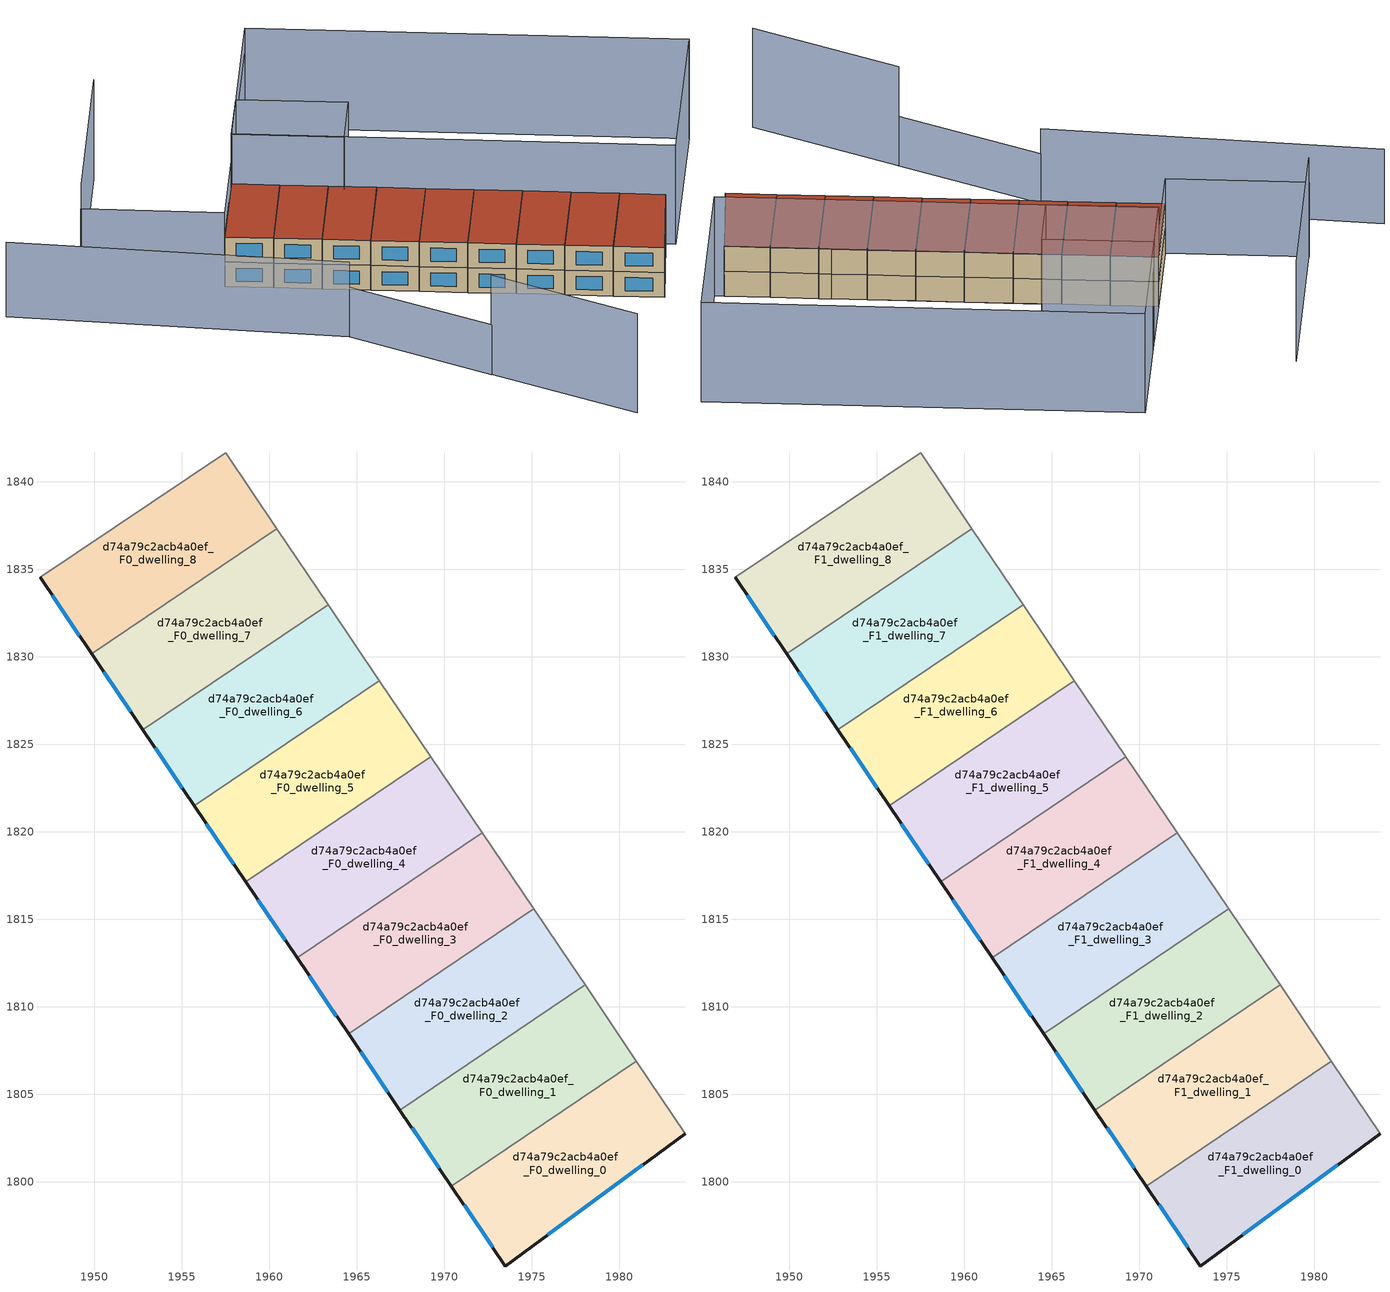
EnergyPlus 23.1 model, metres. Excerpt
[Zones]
d74a79c2acb4a0ef_F0_dwelling_0
 floor ground (EU_floor_Construction): 1980.98,1806.89 1983.77,1802.75 1973.51,1795.18 1970.42,1799.75 z0
 wall outside (EU_wall_Construction): 1970.42,1799.75 1973.51,1795.18 1983.77,1802.75 z0:3
 wall adiabatic (EU_wall_Construction): 1983.77,1802.75 1980.98,1806.89 z0:3
 wall to d74a79c2acb4a0ef_F0_dwelling_1 (EU_wall_Construction): 1980.98,1806.9 1970.42,1799.75 z0:3
 window (EU_Window_Construction): 1975.92,1796.96 1981.36,1800.98 / 1971.14,1798.68 1972.78,1796.25 z0.7:2.3
d74a79c2acb4a0ef_F0_dwelling_1
 floor ground (EU_floor_Construction): 1978.05,1811.25 1980.98,1806.89 1970.42,1799.75 1967.48,1804.1 z0
 wall outside (EU_wall_Construction): 1967.48,1804.1 1970.42,1799.75 z0:3
 wall adiabatic (EU_wall_Construction): 1980.98,1806.89 1978.05,1811.25 z0:3
 wall to d74a79c2acb4a0ef_F0_dwelling_2 (EU_wall_Construction): 1978.05,1811.25 1967.48,1804.1 z0:3
 window (EU_Window_Construction): 1968.17,1803.08 1969.73,1800.77 z0.7:2.3
d74a79c2acb4a0ef_F0_dwelling_2
 floor ground (EU_floor_Construction): 1975.12,1815.6 1977.27,1812.42 1978.05,1811.25 1967.48,1804.1 1964.54,1808.45 z0
 wall outside (EU_wall_Construction): 1964.54,1808.45 1967.48,1804.1 z0:3
 wall adiabatic (EU_wall_Construction): 1978.05,1811.25 1977.27,1812.42 1975.12,1815.6 z0:3
 wall to d74a79c2acb4a0ef_F0_dwelling_3 (EU_wall_Construction): 1975.12,1815.6 1964.54,1808.45 z0:3
 window (EU_Window_Construction): 1965.23,1807.43 1966.79,1805.12 z0.7:2.3
d74a79c2acb4a0ef_F0_dwelling_3
 floor ground (EU_floor_Construction): 1972.18,1819.95 1975.12,1815.6 1964.54,1808.45 1961.6,1812.79 z0
 wall outside (EU_wall_Construction): 1961.6,1812.79 1964.54,1808.45 z0:3
 wall adiabatic (EU_wall_Construction): 1975.12,1815.6 1972.18,1819.95 z0:3
 wall to d74a79c2acb4a0ef_F0_dwelling_4 (EU_wall_Construction): 1972.18,1819.95 1961.6,1812.79 z0:3
 window (EU_Window_Construction): 1962.29,1811.77 1963.85,1809.47 z0.7:2.3
d74a79c2acb4a0ef_F0_dwelling_4
 floor ground (EU_floor_Construction): 1969.25,1824.29 1972.18,1819.95 1961.6,1812.79 1958.66,1817.14 z0
 wall outside (EU_wall_Construction): 1958.66,1817.14 1961.6,1812.79 z0:3
 wall adiabatic (EU_wall_Construction): 1972.18,1819.95 1969.25,1824.29 z0:3
 wall to d74a79c2acb4a0ef_F0_dwelling_5 (EU_wall_Construction): 1969.25,1824.29 1958.66,1817.14 z0:3
 window (EU_Window_Construction): 1959.35,1816.12 1960.91,1813.81 z0.7:2.3
d74a79c2acb4a0ef_F0_dwelling_5
 floor ground (EU_floor_Construction): 1966.31,1828.64 1969.25,1824.29 1958.66,1817.14 1955.73,1821.49 z0
 wall outside (EU_wall_Construction): 1955.73,1821.49 1958.66,1817.14 z0:3
 wall adiabatic (EU_wall_Construction): 1969.25,1824.29 1966.31,1828.64 z0:3
 wall to d74a79c2acb4a0ef_F0_dwelling_6 (EU_wall_Construction): 1966.31,1828.64 1955.73,1821.49 z0:3
 window (EU_Window_Construction): 1956.42,1820.46 1957.98,1818.16 z0.7:2.3
d74a79c2acb4a0ef_F0_dwelling_6
 floor ground (EU_floor_Construction): 1963.37,1832.98 1966.31,1828.64 1955.73,1821.49 1952.79,1825.83 z0
 wall outside (EU_wall_Construction): 1952.79,1825.83 1955.73,1821.49 z0:3
 wall adiabatic (EU_wall_Construction): 1966.31,1828.64 1963.37,1832.98 z0:3
 wall to d74a79c2acb4a0ef_F0_dwelling_7 (EU_wall_Construction): 1963.37,1832.98 1952.79,1825.83 z0:3
 window (EU_Window_Construction): 1953.48,1824.81 1955.04,1822.51 z0.7:2.3
d74a79c2acb4a0ef_F0_dwelling_7
 floor ground (EU_floor_Construction): 1960.44,1837.33 1963.37,1832.98 1952.79,1825.83 1949.85,1830.18 z0
 wall outside (EU_wall_Construction): 1949.85,1830.18 1952.79,1825.83 z0:3
 wall adiabatic (EU_wall_Construction): 1963.37,1832.98 1960.44,1837.33 z0:3
 wall to d74a79c2acb4a0ef_F0_dwelling_8 (EU_wall_Construction): 1960.44,1837.33 1949.85,1830.18 z0:3
 window (EU_Window_Construction): 1950.54,1829.16 1952.1,1826.85 z0.7:2.3
d74a79c2acb4a0ef_F0_dwelling_8
 floor ground (EU_floor_Construction): 1957.51,1841.66 1960.44,1837.33 1949.85,1830.18 1946.91,1834.54 z0
 wall outside (EU_wall_Construction): 1946.91,1834.54 1949.85,1830.18 z0:3
 wall adiabatic (EU_wall_Construction): 1960.44,1837.33 1957.51,1841.66 1946.91,1834.54 z0:3
 window (EU_Window_Construction): 1947.6,1833.51 1949.16,1831.2 z0.7:2.3
d74a79c2acb4a0ef_F1_dwelling_0
 floor to d74a79c2acb4a0ef_F0_dwelling_0 (EU_floor_Construction): 1980.98,1806.89 1983.77,1802.75 1973.51,1795.18 1970.42,1799.75 z3
 wall outside (EU_wall_Construction): 1970.42,1799.75 1973.51,1795.18 1983.77,1802.75 z3:6
 wall adiabatic (EU_wall_Construction): 1983.77,1802.75 1980.98,1806.89 z3:6
 wall to d74a79c2acb4a0ef_F1_dwelling_1 (EU_wall_Construction): 1980.98,1806.9 1970.42,1799.75 z3:6
 window (EU_Window_Construction): 1975.92,1796.96 1981.36,1800.98 / 1971.14,1798.68 1972.78,1796.25 z3.7:5.3
 roof outside (EU_roof_Construction): 1983.77,1802.75 1980.98,1806.89 1970.42,1799.75 1973.51,1795.18 z6
d74a79c2acb4a0ef_F1_dwelling_1
 floor to d74a79c2acb4a0ef_F0_dwelling_1 (EU_floor_Construction): 1978.05,1811.25 1980.98,1806.89 1970.42,1799.75 1967.48,1804.1 z3
 wall outside (EU_wall_Construction): 1967.48,1804.1 1970.42,1799.75 z3:6
 wall adiabatic (EU_wall_Construction): 1980.98,1806.89 1978.05,1811.25 z3:6
 wall to d74a79c2acb4a0ef_F1_dwelling_2 (EU_wall_Construction): 1978.05,1811.25 1967.48,1804.1 z3:6
 window (EU_Window_Construction): 1968.17,1803.08 1969.73,1800.77 z3.7:5.3
 roof outside (EU_roof_Construction): 1980.98,1806.89 1978.05,1811.25 1967.48,1804.1 1970.42,1799.75 z6
d74a79c2acb4a0ef_F1_dwelling_2
 floor to d74a79c2acb4a0ef_F0_dwelling_2 (EU_floor_Construction): 1975.12,1815.6 1977.27,1812.42 1978.05,1811.25 1967.48,1804.1 1964.54,1808.45 z3
 wall outside (EU_wall_Construction): 1964.54,1808.45 1967.48,1804.1 z3:6
 wall adiabatic (EU_wall_Construction): 1978.05,1811.25 1977.27,1812.42 1975.12,1815.6 z3:6
 wall to d74a79c2acb4a0ef_F1_dwelling_3 (EU_wall_Construction): 1975.12,1815.6 1964.54,1808.45 z3:6
 window (EU_Window_Construction): 1965.23,1807.43 1966.79,1805.12 z3.7:5.3
 roof outside (EU_roof_Construction): 1978.05,1811.25 1977.27,1812.42 1975.12,1815.6 1964.54,1808.45 1967.48,1804.1 z6
d74a79c2acb4a0ef_F1_dwelling_3
 floor to d74a79c2acb4a0ef_F0_dwelling_3 (EU_floor_Construction): 1972.18,1819.95 1975.12,1815.6 1964.54,1808.45 1961.6,1812.79 z3
 wall outside (EU_wall_Construction): 1961.6,1812.79 1964.54,1808.45 z3:6
 wall adiabatic (EU_wall_Construction): 1975.12,1815.6 1972.18,1819.95 z3:6
 wall to d74a79c2acb4a0ef_F1_dwelling_4 (EU_wall_Construction): 1972.18,1819.95 1961.6,1812.79 z3:6
 window (EU_Window_Construction): 1962.29,1811.77 1963.85,1809.47 z3.7:5.3
 roof outside (EU_roof_Construction): 1975.12,1815.6 1972.18,1819.95 1961.6,1812.79 1964.54,1808.45 z6
d74a79c2acb4a0ef_F1_dwelling_4
 floor to d74a79c2acb4a0ef_F0_dwelling_4 (EU_floor_Construction): 1969.25,1824.29 1972.18,1819.95 1961.6,1812.79 1958.66,1817.14 z3
 wall outside (EU_wall_Construction): 1958.66,1817.14 1961.6,1812.79 z3:6
 wall adiabatic (EU_wall_Construction): 1972.18,1819.95 1969.25,1824.29 z3:6
 wall to d74a79c2acb4a0ef_F1_dwelling_5 (EU_wall_Construction): 1969.25,1824.29 1958.66,1817.14 z3:6
 window (EU_Window_Construction): 1959.35,1816.12 1960.91,1813.81 z3.7:5.3
 roof outside (EU_roof_Construction): 1972.18,1819.95 1969.25,1824.29 1958.66,1817.14 1961.6,1812.79 z6
d74a79c2acb4a0ef_F1_dwelling_5
 floor to d74a79c2acb4a0ef_F0_dwelling_5 (EU_floor_Construction): 1966.31,1828.64 1969.25,1824.29 1958.66,1817.14 1955.73,1821.49 z3
 wall outside (EU_wall_Construction): 1955.73,1821.49 1958.66,1817.14 z3:6
 wall adiabatic (EU_wall_Construction): 1969.25,1824.29 1966.31,1828.64 z3:6
 wall to d74a79c2acb4a0ef_F1_dwelling_6 (EU_wall_Construction): 1966.31,1828.64 1955.73,1821.49 z3:6
 window (EU_Window_Construction): 1956.42,1820.46 1957.98,1818.16 z3.7:5.3
 roof outside (EU_roof_Construction): 1969.25,1824.29 1966.31,1828.64 1955.73,1821.49 1958.66,1817.14 z6
d74a79c2acb4a0ef_F1_dwelling_6
 floor to d74a79c2acb4a0ef_F0_dwelling_6 (EU_floor_Construction): 1963.37,1832.98 1966.31,1828.64 1955.73,1821.49 1952.79,1825.83 z3
 wall outside (EU_wall_Construction): 1952.79,1825.83 1955.73,1821.49 z3:6
 wall adiabatic (EU_wall_Construction): 1966.31,1828.64 1963.37,1832.98 z3:6
 wall to d74a79c2acb4a0ef_F1_dwelling_7 (EU_wall_Construction): 1963.37,1832.98 1952.79,1825.83 z3:6
 window (EU_Window_Construction): 1953.48,1824.81 1955.04,1822.51 z3.7:5.3
 roof outside (EU_roof_Construction): 1966.31,1828.64 1963.37,1832.98 1952.79,1825.83 1955.73,1821.49 z6
d74a79c2acb4a0ef_F1_dwelling_7
 floor to d74a79c2acb4a0ef_F0_dwelling_7 (EU_floor_Construction): 1960.44,1837.33 1963.37,1832.98 1952.79,1825.83 1949.85,1830.18 z3
 wall outside (EU_wall_Construction): 1949.85,1830.18 1952.79,1825.83 z3:6
 wall adiabatic (EU_wall_Construction): 1963.37,1832.98 1960.44,1837.33 z3:6
 wall to d74a79c2acb4a0ef_F1_dwelling_8 (EU_wall_Construction): 1960.44,1837.33 1949.85,1830.18 z3:6
 window (EU_Window_Construction): 1950.54,1829.16 1952.1,1826.85 z3.7:5.3
 roof outside (EU_roof_Construction): 1963.37,1832.98 1960.44,1837.33 1949.85,1830.18 1952.79,1825.83 z6
d74a79c2acb4a0ef_F1_dwelling_8
 floor to d74a79c2acb4a0ef_F0_dwelling_8 (EU_floor_Construction): 1957.51,1841.66 1960.44,1837.33 1949.85,1830.18 1946.9,1834.54 z3
 wall outside (EU_wall_Construction): 1946.91,1834.54 1949.85,1830.18 z3:6
 wall adiabatic (EU_wall_Construction): 1960.44,1837.33 1957.51,1841.66 1946.91,1834.54 z3:6
 window (EU_Window_Construction): 1947.6,1833.51 1949.16,1831.2 z3.7:5.3
 roof outside (EU_roof_Construction): 1960.44,1837.33 1957.51,1841.66 1946.91,1834.54 1949.85,1830.18 z6
shading: 1947.5,1798.91 1949.62,1780.83 / 1958.96,1861.38 1938.23,1847.37 / 1984.37,1801.86 1957.58,1841.69 / 1957.58,1841.69 1978.68,1855.89 / 1978.68,1855.89 2005.48,1816.06 / 2005.48,1816.06 1984.37,1801.86 / 1964.34,1831.55 1957.51,1841.66 / 1957.51,1841.66 1964.39,1846.3 / 1964.39,1846.3 1971.21,1836.2 / 1971.21,1836.2 1964.34,1831.55 z0:12; 1945.42,1816.58 1947.49,1798.91 z0:6; 1926.98,1849.07 1945.4,1816.58 / 1978.52,1855.77 1946.86,1834.51 / 1946.86,1834.51 1938.2,1847.42 z0:9
[Building]
EU S2 Campaign: North Axis=0; Terrain=City; Solar Distribution=FullExterior
[Site:Location]
Budapest.Ferenc.Liszt.Intl.AP: Latitude=47.437; Longitude=19.256; Time Zone=1; Elevation=185
[SizingPeriod:WeatherFileDays]
AnnualSizingPeriod: Begin Month=1; Begin Day of Month=1; End Month=12; End Day of Month=31; Day of Week for Start Day=Monday; Use Weather File Daylight Saving Period=No; Use Weather File Rain and Snow Indicators=No
[MATERIAL]
EU_InternalMass_Material: Roughness=MediumRough; Thickness=0.1; Conductivity=1; Density=1800; Specific Heat=900; Thermal Absorptance=0.9; Solar Absorptance=0.7; Visible Absorptance=0.7
[MATERIAL:NOMASS] Roughness=MediumRough; Thermal Absorptance=0.9; Solar Absorptance=0.7; Visible Absorptance=0.7
Name | Thermal Resistance
EU_wall_NoMass | 0.832559
EU_roof_NoMass | 1.39638
EU_floor_NoMass | 0.872794
[WINDOWMATERIAL:SIMPLEGLAZINGSYSTEM]
EU_Window_SimpleGlazing: UFactor=2.79869; Solar Heat Gain Coefficient=0.75; Visible Transmittance=0.75
[CONSTRUCTION]
EU_wall_Construction: EU_wall_NoMass
EU_roof_Construction: EU_roof_NoMass
EU_floor_Construction: EU_floor_NoMass
EU_Window_Construction: EU_Window_SimpleGlazing
EU_InternalMass_Construction: EU_InternalMass_Material
[ZONE] Type=1; Multiplier=1; Ceiling Height=autocalculate; Floor Area=autocalculate; Part of Total Floor Area=Yes
Name | Volume
d74a79c2acb4a0ef_F0_dwelling_0 | 200.976
d74a79c2acb4a0ef_F1_dwelling_0; d74a79c2acb4a0ef_F0_dwelling_5; d74a79c2acb4a0ef_F1_dwelling_5; d74a79c2acb4a0ef_F0_dwelling_8; d74a79c2acb4a0ef_F1_dwelling_8 | 200.977
d74a79c2acb4a0ef_F0_dwelling_1; d74a79c2acb4a0ef_F1_dwelling_1 | 200.965
d74a79c2acb4a0ef_F0_dwelling_2 | 200.983
d74a79c2acb4a0ef_F1_dwelling_2 | 200.981
d74a79c2acb4a0ef_F0_dwelling_3; d74a79c2acb4a0ef_F1_dwelling_3 | 200.974
d74a79c2acb4a0ef_F0_dwelling_4; d74a79c2acb4a0ef_F1_dwelling_4 | 200.954
d74a79c2acb4a0ef_F0_dwelling_6; d74a79c2acb4a0ef_F1_dwelling_6 | 200.973
d74a79c2acb4a0ef_F0_dwelling_7; d74a79c2acb4a0ef_F1_dwelling_7 | 200.969
[INTERNALMASS] Construction=EU_InternalMass_Construction
Name | Zone or ZoneList | Surface Area
d74a79c2acb4a0ef_F0_dwelling_0_EU_InternalMass | d74a79c2acb4a0ef_F0_dwelling_0 | 66.9922
d74a79c2acb4a0ef_F0_dwelling_1_EU_InternalMass | d74a79c2acb4a0ef_F0_dwelling_1 | 66.9882
d74a79c2acb4a0ef_F0_dwelling_2_EU_InternalMass | d74a79c2acb4a0ef_F0_dwelling_2 | 66.9941
d74a79c2acb4a0ef_F0_dwelling_3_EU_InternalMass | d74a79c2acb4a0ef_F0_dwelling_3 | 66.9913
d74a79c2acb4a0ef_F0_dwelling_4_EU_InternalMass | d74a79c2acb4a0ef_F0_dwelling_4 | 66.9847
d74a79c2acb4a0ef_F0_dwelling_5_EU_InternalMass | d74a79c2acb4a0ef_F0_dwelling_5 | 66.9924
d74a79c2acb4a0ef_F0_dwelling_6_EU_InternalMass | d74a79c2acb4a0ef_F0_dwelling_6 | 66.991
d74a79c2acb4a0ef_F0_dwelling_7_EU_InternalMass | d74a79c2acb4a0ef_F0_dwelling_7 | 66.9896
d74a79c2acb4a0ef_F0_dwelling_8_EU_InternalMass | d74a79c2acb4a0ef_F0_dwelling_8 | 66.9923
d74a79c2acb4a0ef_F1_dwelling_0_EU_InternalMass | d74a79c2acb4a0ef_F1_dwelling_0 | 66.9922
d74a79c2acb4a0ef_F1_dwelling_1_EU_InternalMass | d74a79c2acb4a0ef_F1_dwelling_1 | 66.9882
d74a79c2acb4a0ef_F1_dwelling_2_EU_InternalMass | d74a79c2acb4a0ef_F1_dwelling_2 | 66.9941
d74a79c2acb4a0ef_F1_dwelling_3_EU_InternalMass | d74a79c2acb4a0ef_F1_dwelling_3 | 66.9913
d74a79c2acb4a0ef_F1_dwelling_4_EU_InternalMass | d74a79c2acb4a0ef_F1_dwelling_4 | 66.9847
d74a79c2acb4a0ef_F1_dwelling_5_EU_InternalMass | d74a79c2acb4a0ef_F1_dwelling_5 | 66.9924
d74a79c2acb4a0ef_F1_dwelling_6_EU_InternalMass | d74a79c2acb4a0ef_F1_dwelling_6 | 66.991
d74a79c2acb4a0ef_F1_dwelling_7_EU_InternalMass | d74a79c2acb4a0ef_F1_dwelling_7 | 66.9896
d74a79c2acb4a0ef_F1_dwelling_8_EU_InternalMass | d74a79c2acb4a0ef_F1_dwelling_8 | 66.9923
[OTHEREQUIPMENT] Fuel Type=Electricity; Design Level Calculation Method=Watts/Area; Power per Zone Floor Area=1; Fraction Latent=0; Fraction Radiant=0; Fraction Lost=0; Carbon Dioxide Generation Rate=0; EndUse Subcategory=EU_Step8_InternalGains
Name | Zone or ZoneList or Space or SpaceList | Schedule
EU_Step8_InternalGain_d74a79c2acb4a0ef_F0_dwelling_0_f000 | d74a79c2acb4a0ef_F0_dwelling_0 | EU_Step8_GainSchedule_d74a79c2acb4a0ef_F0_dwelling_0_f000
EU_Step8_InternalGain_d74a79c2acb4a0ef_F0_dwelling_1_f000 | d74a79c2acb4a0ef_F0_dwelling_1 | EU_Step8_GainSchedule_d74a79c2acb4a0ef_F0_dwelling_1_f000
EU_Step8_InternalGain_d74a79c2acb4a0ef_F0_dwelling_2_f000 | d74a79c2acb4a0ef_F0_dwelling_2 | EU_Step8_GainSchedule_d74a79c2acb4a0ef_F0_dwelling_2_f000
EU_Step8_InternalGain_d74a79c2acb4a0ef_F0_dwelling_3_f000 | d74a79c2acb4a0ef_F0_dwelling_3 | EU_Step8_GainSchedule_d74a79c2acb4a0ef_F0_dwelling_3_f000
EU_Step8_InternalGain_d74a79c2acb4a0ef_F0_dwelling_4_f000 | d74a79c2acb4a0ef_F0_dwelling_4 | EU_Step8_GainSchedule_d74a79c2acb4a0ef_F0_dwelling_4_f000
EU_Step8_InternalGain_d74a79c2acb4a0ef_F0_dwelling_5_f000 | d74a79c2acb4a0ef_F0_dwelling_5 | EU_Step8_GainSchedule_d74a79c2acb4a0ef_F0_dwelling_5_f000
EU_Step8_InternalGain_d74a79c2acb4a0ef_F0_dwelling_6_f000 | d74a79c2acb4a0ef_F0_dwelling_6 | EU_Step8_GainSchedule_d74a79c2acb4a0ef_F0_dwelling_6_f000
EU_Step8_InternalGain_d74a79c2acb4a0ef_F0_dwelling_7_f000 | d74a79c2acb4a0ef_F0_dwelling_7 | EU_Step8_GainSchedule_d74a79c2acb4a0ef_F0_dwelling_7_f000
EU_Step8_InternalGain_d74a79c2acb4a0ef_F0_dwelling_8_f000 | d74a79c2acb4a0ef_F0_dwelling_8 | EU_Step8_GainSchedule_d74a79c2acb4a0ef_F0_dwelling_8_f000
EU_Step8_InternalGain_d74a79c2acb4a0ef_F1_dwelling_0_f000 | d74a79c2acb4a0ef_F1_dwelling_0 | EU_Step8_GainSchedule_d74a79c2acb4a0ef_F1_dwelling_0_f000
EU_Step8_InternalGain_d74a79c2acb4a0ef_F1_dwelling_1_f000 | d74a79c2acb4a0ef_F1_dwelling_1 | EU_Step8_GainSchedule_d74a79c2acb4a0ef_F1_dwelling_1_f000
EU_Step8_InternalGain_d74a79c2acb4a0ef_F1_dwelling_2_f000 | d74a79c2acb4a0ef_F1_dwelling_2 | EU_Step8_GainSchedule_d74a79c2acb4a0ef_F1_dwelling_2_f000
EU_Step8_InternalGain_d74a79c2acb4a0ef_F1_dwelling_3_f000 | d74a79c2acb4a0ef_F1_dwelling_3 | EU_Step8_GainSchedule_d74a79c2acb4a0ef_F1_dwelling_3_f000
EU_Step8_InternalGain_d74a79c2acb4a0ef_F1_dwelling_4_f000 | d74a79c2acb4a0ef_F1_dwelling_4 | EU_Step8_GainSchedule_d74a79c2acb4a0ef_F1_dwelling_4_f000
EU_Step8_InternalGain_d74a79c2acb4a0ef_F1_dwelling_5_f000 | d74a79c2acb4a0ef_F1_dwelling_5 | EU_Step8_GainSchedule_d74a79c2acb4a0ef_F1_dwelling_5_f000
EU_Step8_InternalGain_d74a79c2acb4a0ef_F1_dwelling_6_f000 | d74a79c2acb4a0ef_F1_dwelling_6 | EU_Step8_GainSchedule_d74a79c2acb4a0ef_F1_dwelling_6_f000
EU_Step8_InternalGain_d74a79c2acb4a0ef_F1_dwelling_7_f000 | d74a79c2acb4a0ef_F1_dwelling_7 | EU_Step8_GainSchedule_d74a79c2acb4a0ef_F1_dwelling_7_f000
EU_Step8_InternalGain_d74a79c2acb4a0ef_F1_dwelling_8_f000 | d74a79c2acb4a0ef_F1_dwelling_8 | EU_Step8_GainSchedule_d74a79c2acb4a0ef_F1_dwelling_8_f000
[ZONEVENTILATION:DESIGNFLOWRATE] Schedule=EU_AlwaysOn; Design Flow Rate Calculation Method=AirChanges/Hour; Air Changes per Hour=0.475469; Ventilation Type=Natural; Fan Pressure Rise=0; Fan Total Efficiency=1; Constant Term Coefficient=1; Temperature Term Coefficient=0; Velocity Term Coefficient=0; Velocity Squared Term Coefficient=0; Minimum Indoor Temperature=-100; Maximum Indoor Temperature=100; Delta Temperature=-100; Minimum Outdoor Temperature=-100; Maximum Outdoor Temperature=100; Maximum Wind Speed=40
Name | Zone or ZoneList or Space or SpaceList
EU_ConstantAir_d74a79c2acb4a0ef_F0_dwelling_0 | d74a79c2acb4a0ef_F0_dwelling_0
EU_ConstantAir_d74a79c2acb4a0ef_F0_dwelling_1 | d74a79c2acb4a0ef_F0_dwelling_1
EU_ConstantAir_d74a79c2acb4a0ef_F0_dwelling_2 | d74a79c2acb4a0ef_F0_dwelling_2
EU_ConstantAir_d74a79c2acb4a0ef_F0_dwelling_3 | d74a79c2acb4a0ef_F0_dwelling_3
EU_ConstantAir_d74a79c2acb4a0ef_F0_dwelling_4 | d74a79c2acb4a0ef_F0_dwelling_4
EU_ConstantAir_d74a79c2acb4a0ef_F0_dwelling_5 | d74a79c2acb4a0ef_F0_dwelling_5
EU_ConstantAir_d74a79c2acb4a0ef_F0_dwelling_6 | d74a79c2acb4a0ef_F0_dwelling_6
EU_ConstantAir_d74a79c2acb4a0ef_F0_dwelling_7 | d74a79c2acb4a0ef_F0_dwelling_7
EU_ConstantAir_d74a79c2acb4a0ef_F0_dwelling_8 | d74a79c2acb4a0ef_F0_dwelling_8
EU_ConstantAir_d74a79c2acb4a0ef_F1_dwelling_0 | d74a79c2acb4a0ef_F1_dwelling_0
EU_ConstantAir_d74a79c2acb4a0ef_F1_dwelling_1 | d74a79c2acb4a0ef_F1_dwelling_1
EU_ConstantAir_d74a79c2acb4a0ef_F1_dwelling_2 | d74a79c2acb4a0ef_F1_dwelling_2
EU_ConstantAir_d74a79c2acb4a0ef_F1_dwelling_3 | d74a79c2acb4a0ef_F1_dwelling_3
EU_ConstantAir_d74a79c2acb4a0ef_F1_dwelling_4 | d74a79c2acb4a0ef_F1_dwelling_4
EU_ConstantAir_d74a79c2acb4a0ef_F1_dwelling_5 | d74a79c2acb4a0ef_F1_dwelling_5
EU_ConstantAir_d74a79c2acb4a0ef_F1_dwelling_6 | d74a79c2acb4a0ef_F1_dwelling_6
EU_ConstantAir_d74a79c2acb4a0ef_F1_dwelling_7 | d74a79c2acb4a0ef_F1_dwelling_7
EU_ConstantAir_d74a79c2acb4a0ef_F1_dwelling_8 | d74a79c2acb4a0ef_F1_dwelling_8
[HVACTEMPLATE:THERMOSTAT] Constant Heating Setpoint=20; Constant Cooling Setpoint=50
EU_HeatOnly_d74a79c2acb4a0ef_F0_dwelling_0; EU_HeatOnly_d74a79c2acb4a0ef_F0_dwelling_1; EU_HeatOnly_d74a79c2acb4a0ef_F0_dwelling_2; EU_HeatOnly_d74a79c2acb4a0ef_F0_dwelling_3; EU_HeatOnly_d74a79c2acb4a0ef_F0_dwelling_4; EU_HeatOnly_d74a79c2acb4a0ef_F0_dwelling_5; EU_HeatOnly_d74a79c2acb4a0ef_F0_dwelling_6; EU_HeatOnly_d74a79c2acb4a0ef_F0_dwelling_7; EU_HeatOnly_d74a79c2acb4a0ef_F0_dwelling_8; EU_HeatOnly_d74a79c2acb4a0ef_F1_dwelling_0; EU_HeatOnly_d74a79c2acb4a0ef_F1_dwelling_1; EU_HeatOnly_d74a79c2acb4a0ef_F1_dwelling_2; EU_HeatOnly_d74a79c2acb4a0ef_F1_dwelling_3; EU_HeatOnly_d74a79c2acb4a0ef_F1_dwelling_4; EU_HeatOnly_d74a79c2acb4a0ef_F1_dwelling_5; EU_HeatOnly_d74a79c2acb4a0ef_F1_dwelling_6; EU_HeatOnly_d74a79c2acb4a0ef_F1_dwelling_7; EU_HeatOnly_d74a79c2acb4a0ef_F1_dwelling_8
[HVACTEMPLATE:ZONE:IDEALLOADSAIRSYSTEM] System Availability Schedule=EU_AlwaysOn; Maximum Heating Supply Air Temperature=50; Minimum Cooling Supply Air Temperature=13; Maximum Heating Supply Air Humidity Ratio=0.0156; Minimum Cooling Supply Air Humidity Ratio=0.0077; Heating Limit=NoLimit; Cooling Limit=NoLimit; Heating Availability Schedule=EU_AlwaysOn; Cooling Availability Schedule=EU_CoolingOff; Dehumidification Control Type=ConstantSensibleHeatRatio; Cooling Sensible Heat Ratio=0.7; Dehumidification Setpoint=60; Humidification Control Type=None; Humidification Setpoint=30; Outdoor Air Method=None; Outdoor Air Flow Rate per Person=0.00944; Outdoor Air Flow Rate per Zone Floor Area=0; Outdoor Air Flow Rate per Zone=0; Demand Controlled Ventilation Type=None; Outdoor Air Economizer Type=NoEconomizer; Heat Recovery Type=None; Sensible Heat Recovery Effectiveness=0.7; Latent Heat Recovery Effectiveness=0.65
Name | Template Thermostat
d74a79c2acb4a0ef_F0_dwelling_0 | EU_HeatOnly_d74a79c2acb4a0ef_F0_dwelling_0
d74a79c2acb4a0ef_F0_dwelling_1 | EU_HeatOnly_d74a79c2acb4a0ef_F0_dwelling_1
d74a79c2acb4a0ef_F0_dwelling_2 | EU_HeatOnly_d74a79c2acb4a0ef_F0_dwelling_2
d74a79c2acb4a0ef_F0_dwelling_3 | EU_HeatOnly_d74a79c2acb4a0ef_F0_dwelling_3
d74a79c2acb4a0ef_F0_dwelling_4 | EU_HeatOnly_d74a79c2acb4a0ef_F0_dwelling_4
d74a79c2acb4a0ef_F0_dwelling_5 | EU_HeatOnly_d74a79c2acb4a0ef_F0_dwelling_5
d74a79c2acb4a0ef_F0_dwelling_6 | EU_HeatOnly_d74a79c2acb4a0ef_F0_dwelling_6
d74a79c2acb4a0ef_F0_dwelling_7 | EU_HeatOnly_d74a79c2acb4a0ef_F0_dwelling_7
d74a79c2acb4a0ef_F0_dwelling_8 | EU_HeatOnly_d74a79c2acb4a0ef_F0_dwelling_8
d74a79c2acb4a0ef_F1_dwelling_0 | EU_HeatOnly_d74a79c2acb4a0ef_F1_dwelling_0
d74a79c2acb4a0ef_F1_dwelling_1 | EU_HeatOnly_d74a79c2acb4a0ef_F1_dwelling_1
d74a79c2acb4a0ef_F1_dwelling_2 | EU_HeatOnly_d74a79c2acb4a0ef_F1_dwelling_2
d74a79c2acb4a0ef_F1_dwelling_3 | EU_HeatOnly_d74a79c2acb4a0ef_F1_dwelling_3
d74a79c2acb4a0ef_F1_dwelling_4 | EU_HeatOnly_d74a79c2acb4a0ef_F1_dwelling_4
d74a79c2acb4a0ef_F1_dwelling_5 | EU_HeatOnly_d74a79c2acb4a0ef_F1_dwelling_5
d74a79c2acb4a0ef_F1_dwelling_6 | EU_HeatOnly_d74a79c2acb4a0ef_F1_dwelling_6
d74a79c2acb4a0ef_F1_dwelling_7 | EU_HeatOnly_d74a79c2acb4a0ef_F1_dwelling_7
d74a79c2acb4a0ef_F1_dwelling_8 | EU_HeatOnly_d74a79c2acb4a0ef_F1_dwelling_8
[SIZING:ZONE] Zone Cooling Design Supply Air Temperature Input Method=SupplyAirTemperature; Zone Cooling Design Supply Air Temperature=13; Zone Heating Design Supply Air Temperature Input Method=SupplyAirTemperature; Zone Heating Design Supply Air Temperature=50; Zone Cooling Design Supply Air Humidity Ratio=0.008; Zone Heating Design Supply Air Humidity Ratio=0.008; Cooling Design Air Flow Method=DesignDay; Cooling Design Air Flow Rate=0; Cooling Minimum Air Flow per Zone Floor Area=0.000762; Cooling Minimum Air Flow=0; Cooling Minimum Air Flow Fraction=0.2; Heating Design Air Flow Method=DesignDay; Heating Design Air Flow Rate=0; Heating Maximum Air Flow per Zone Floor Area=0.002032; Heating Maximum Air Flow=0.141576; Heating Maximum Air Flow Fraction=0.3; Account for Dedicated Outdoor Air System=No; Dedicated Outdoor Air System Control Strategy=NeutralSupplyAir; Dedicated Outdoor Air Low Setpoint Temperature for Design=autosize; Dedicated Outdoor Air High Setpoint Temperature for Design=autosize; Zone Load Sizing Method=Sensible Load Only No Latent Load; Zone Latent Cooling Design Supply Air Humidity Ratio Input Method=HumidityRatioDifference; Zone Cooling Design Supply Air Humidity Ratio Difference=0.005; Zone Latent Heating Design Supply Air Humidity Ratio Input Method=HumidityRatioDifference; Zone Humidification Design Supply Air Humidity Ratio Difference=0.005
d74a79c2acb4a0ef_F0_dwelling_0; d74a79c2acb4a0ef_F0_dwelling_1; d74a79c2acb4a0ef_F0_dwelling_2; d74a79c2acb4a0ef_F0_dwelling_3; d74a79c2acb4a0ef_F0_dwelling_4; d74a79c2acb4a0ef_F0_dwelling_5; d74a79c2acb4a0ef_F0_dwelling_6; d74a79c2acb4a0ef_F0_dwelling_7; d74a79c2acb4a0ef_F0_dwelling_8; d74a79c2acb4a0ef_F1_dwelling_0; d74a79c2acb4a0ef_F1_dwelling_1; d74a79c2acb4a0ef_F1_dwelling_2; d74a79c2acb4a0ef_F1_dwelling_3; d74a79c2acb4a0ef_F1_dwelling_4; d74a79c2acb4a0ef_F1_dwelling_5; d74a79c2acb4a0ef_F1_dwelling_6; d74a79c2acb4a0ef_F1_dwelling_7; d74a79c2acb4a0ef_F1_dwelling_8
[SCHEDULE:CONSTANT]
Name | Hourly Value
EU_AlwaysOn | 1
EU_CoolingOff | 0
[SCHEDULE:FILE] Column Number=1; Rows to Skip at Top=0; Number of Hours of Data=8760; Column Separator=Comma; Interpolate to Timestep=No; Minutes per Item=60; Adjust Schedule for Daylight Savings=Yes
Name | File
EU_Step8_GainSchedule_d74a79c2acb4a0ef_F0_dwelling_0_f000 | ../../schedules/d74a79c2acb4a0ef/d74a79c2acb4a0ef_F0_dwelling_0_f000_gain.csv
EU_Step8_GainSchedule_d74a79c2acb4a0ef_F0_dwelling_1_f000 | ../../schedules/d74a79c2acb4a0ef/d74a79c2acb4a0ef_F0_dwelling_1_f000_gain.csv
EU_Step8_GainSchedule_d74a79c2acb4a0ef_F0_dwelling_2_f000 | ../../schedules/d74a79c2acb4a0ef/d74a79c2acb4a0ef_F0_dwelling_2_f000_gain.csv
EU_Step8_GainSchedule_d74a79c2acb4a0ef_F0_dwelling_3_f000 | ../../schedules/d74a79c2acb4a0ef/d74a79c2acb4a0ef_F0_dwelling_3_f000_gain.csv
EU_Step8_GainSchedule_d74a79c2acb4a0ef_F0_dwelling_4_f000 | ../../schedules/d74a79c2acb4a0ef/d74a79c2acb4a0ef_F0_dwelling_4_f000_gain.csv
EU_Step8_GainSchedule_d74a79c2acb4a0ef_F0_dwelling_5_f000 | ../../schedules/d74a79c2acb4a0ef/d74a79c2acb4a0ef_F0_dwelling_5_f000_gain.csv
EU_Step8_GainSchedule_d74a79c2acb4a0ef_F0_dwelling_6_f000 | ../../schedules/d74a79c2acb4a0ef/d74a79c2acb4a0ef_F0_dwelling_6_f000_gain.csv
EU_Step8_GainSchedule_d74a79c2acb4a0ef_F0_dwelling_7_f000 | ../../schedules/d74a79c2acb4a0ef/d74a79c2acb4a0ef_F0_dwelling_7_f000_gain.csv
EU_Step8_GainSchedule_d74a79c2acb4a0ef_F0_dwelling_8_f000 | ../../schedules/d74a79c2acb4a0ef/d74a79c2acb4a0ef_F0_dwelling_8_f000_gain.csv
EU_Step8_GainSchedule_d74a79c2acb4a0ef_F1_dwelling_0_f000 | ../../schedules/d74a79c2acb4a0ef/d74a79c2acb4a0ef_F1_dwelling_0_f000_gain.csv
EU_Step8_GainSchedule_d74a79c2acb4a0ef_F1_dwelling_1_f000 | ../../schedules/d74a79c2acb4a0ef/d74a79c2acb4a0ef_F1_dwelling_1_f000_gain.csv
EU_Step8_GainSchedule_d74a79c2acb4a0ef_F1_dwelling_2_f000 | ../../schedules/d74a79c2acb4a0ef/d74a79c2acb4a0ef_F1_dwelling_2_f000_gain.csv
EU_Step8_GainSchedule_d74a79c2acb4a0ef_F1_dwelling_3_f000 | ../../schedules/d74a79c2acb4a0ef/d74a79c2acb4a0ef_F1_dwelling_3_f000_gain.csv
EU_Step8_GainSchedule_d74a79c2acb4a0ef_F1_dwelling_4_f000 | ../../schedules/d74a79c2acb4a0ef/d74a79c2acb4a0ef_F1_dwelling_4_f000_gain.csv
EU_Step8_GainSchedule_d74a79c2acb4a0ef_F1_dwelling_5_f000 | ../../schedules/d74a79c2acb4a0ef/d74a79c2acb4a0ef_F1_dwelling_5_f000_gain.csv
EU_Step8_GainSchedule_d74a79c2acb4a0ef_F1_dwelling_6_f000 | ../../schedules/d74a79c2acb4a0ef/d74a79c2acb4a0ef_F1_dwelling_6_f000_gain.csv
EU_Step8_GainSchedule_d74a79c2acb4a0ef_F1_dwelling_7_f000 | ../../schedules/d74a79c2acb4a0ef/d74a79c2acb4a0ef_F1_dwelling_7_f000_gain.csv
EU_Step8_GainSchedule_d74a79c2acb4a0ef_F1_dwelling_8_f000 | ../../schedules/d74a79c2acb4a0ef/d74a79c2acb4a0ef_F1_dwelling_8_f000_gain.csv
